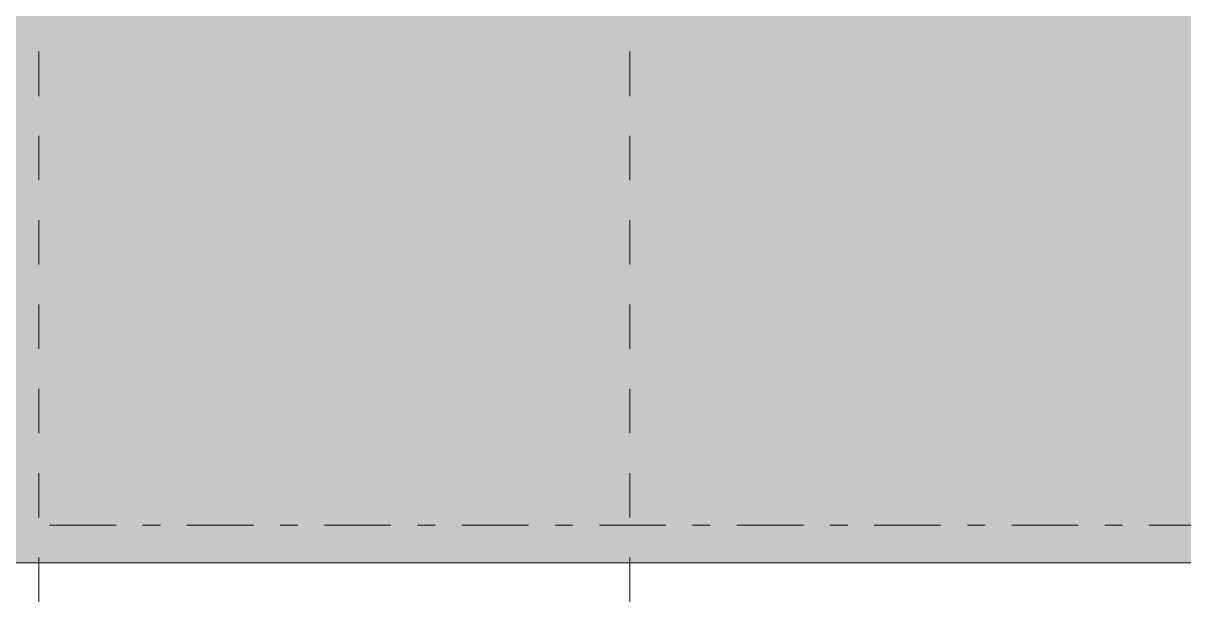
# Model space of a CAD drawing. Header units: millimetres. Extents: x 1499747 to 4230374, y -28481 to 441852.
# Drawn here: x 4059217 to 4068450, y 359120 to 363720 of the extents above; entities that cross this region are included whole.
import ezdxf

# ---------------------------------------------------------------- set-up
doc = ezdxf.new("R2010")
doc.units = ezdxf.units.MM
doc.header["$MEASUREMENT"] = 0
doc.layers.add('Чертеж и Рисунок', color=7, linetype='Continuous')

msp = doc.modelspace()

# ---------------------------------------------------------------- hatches: boundary and pattern name
at = {"layer": 'Чертеж и Рисунок', "linetype": 'Continuous', "lineweight": 0, "true_color": 0x7f7f7f}
for points in [[(4059016.98066, 363828.35626), (4059016.98066, 359728.35), (4059666.98165, 359728.35), (4059666.98165, 363828.35626)], [(4059666.98165, 363828.35626), (4059666.98165, 363628.35595), (4063716.98784, 363628.35595), (4063716.98784, 363828.35626)], [(4063716.98784, 363828.35626), (4063716.98784, 359728.35), (4064366.98883, 359728.35), (4064366.98883, 363828.35626)], [(4064366.98883, 363828.35626), (4064366.98883, 363628.35595), (4068416.99502, 363628.35595), (4068416.99502, 363828.35626)], [(4068416.99502, 363828.35626), (4068416.99502, 359728.35), (4069066.99601, 359728.35), (4069066.99601, 363828.35626)], [(4059666.98165, 363628.35595), (4059666.98165, 363428.35565), (4063716.98784, 363428.35565), (4063716.98784, 363628.35595)], [(4064366.98883, 363628.35595), (4064366.98883, 363428.35565), (4068416.99502, 363428.35565), (4068416.99502, 363628.35595)], [(4059666.98165, 359728.35), (4063716.98784, 359728.35), (4063716.98784, 363428.35565), (4059666.98165, 363428.35565)], [(4068416.99502, 363428.35565), (4064366.98883, 363428.35565), (4064366.98883, 359728.35), (4068416.99502, 359728.35)], [(4040291.95205, 359428.34954), (4074991.90506, 359428.34954), (4074991.90506, 359728.35), (4040291.95205, 359728.35)]]:
    msp.add_hatch(color=8, dxfattribs=at).paths.add_polyline_path(points)

# ---------------------------------------------------------------- linework, layer by layer
at = {"layer": 'Чертеж и Рисунок', "color": 8, "linetype": 'Continuous', "lineweight": 15}
for points in [[(4059341.98115, 363493.95575), (4059341.98115, 363141.15521)], [(4064041.98833, 363493.95575), (4064041.98833, 363141.15521)], [(4059341.98115, 362823.65472), (4059341.98115, 362470.85419)], [(4064041.98833, 362823.65472), (4064041.98833, 362470.85419)], [(4059341.98115, 362153.3537), (4059341.98115, 361800.65316)], [(4064041.98833, 362153.3537), (4064041.98833, 361800.65316)], [(4059341.98115, 361483.15268), (4059341.98115, 361130.35214)], [(4064041.98833, 361483.15268), (4064041.98833, 361130.35214)], [(4059341.98115, 360812.85165), (4059341.98115, 360460.05111)], [(4064041.98833, 360812.85165), (4064041.98833, 360460.05111)], [(4059341.98115, 360142.55063), (4059341.98115, 359789.75009)], [(4064041.98833, 360142.55063), (4064041.98833, 359789.75009)], [(4059341.98115, 359472.2496), (4059341.98115, 359119.54907)], [(4064041.98833, 359472.2496), (4064041.98833, 359119.54907)]]:
    msp.add_lwpolyline(points, dxfattribs=at)
at = {"layer": 'Чертеж и Рисунок', "color": 1, "linetype": 'Continuous', "lineweight": 0}
for points in [[(4059426.08128, 359728.35), (4059955.28209, 359728.35)], [(4060166.88241, 359728.35), (4060307.98263, 359728.35)], [(4060519.68295, 359728.35), (4061048.88376, 359728.35)], [(4061260.48408, 359728.35), (4061401.6843, 359728.35)], [(4061613.28462, 359728.35), (4062142.48543, 359728.35)], [(4062354.18575, 359728.35), (4062495.28597, 359728.35)], [(4062706.88629, 359728.35), (4063236.0871, 359728.35)], [(4063447.78742, 359728.35), (4063588.88764, 359728.35)], [(4063800.48796, 359728.35), (4064329.68877, 359728.35)], [(4064541.3891, 359728.35), (4064682.48931, 359728.35)], [(4064894.18963, 359728.35), (4065423.29044, 359728.35)], [(4065634.99077, 359728.35), (4065776.09098, 359728.35)], [(4065987.79131, 359728.35), (4066516.89211, 359728.35)], [(4066728.59244, 359728.35), (4066869.69265, 359728.35)], [(4067081.39298, 359728.35), (4067610.49378, 359728.35)], [(4067822.19411, 359728.35), (4067963.29432, 359728.35)], [(4068174.99465, 359728.35), (4068704.19546, 359728.35)]]:
    msp.add_lwpolyline(points, dxfattribs=at)
at = {"layer": 'Чертеж и Рисунок', "color": 123, "linetype": 'Continuous', "lineweight": 20, "true_color": 0x71cebe}
msp.add_lwpolyline([(4040291.95205, 359428.34954), (4074991.90506, 359428.34954)], dxfattribs=at)

doc.saveas('drawing.dxf')
